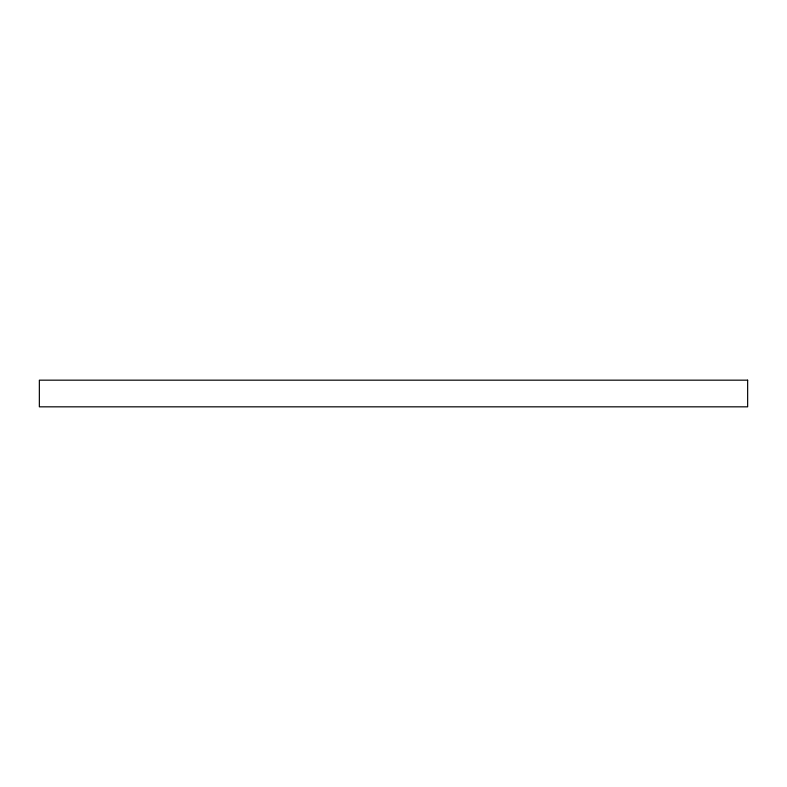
<?xml version="1.0" encoding="UTF-8"?>
<svg xmlns="http://www.w3.org/2000/svg" width="787" height="787" viewBox="0 0 787 787"><rect width="100%" height="100%" fill="white"/><g stroke="black" fill="none" stroke-linecap="round" stroke-linejoin="round"><path stroke-width="1.18" d="M747.65 380.17L39.35 380.17L39.35 406.83L747.65 406.83L747.65 380.17"/></g></svg>
